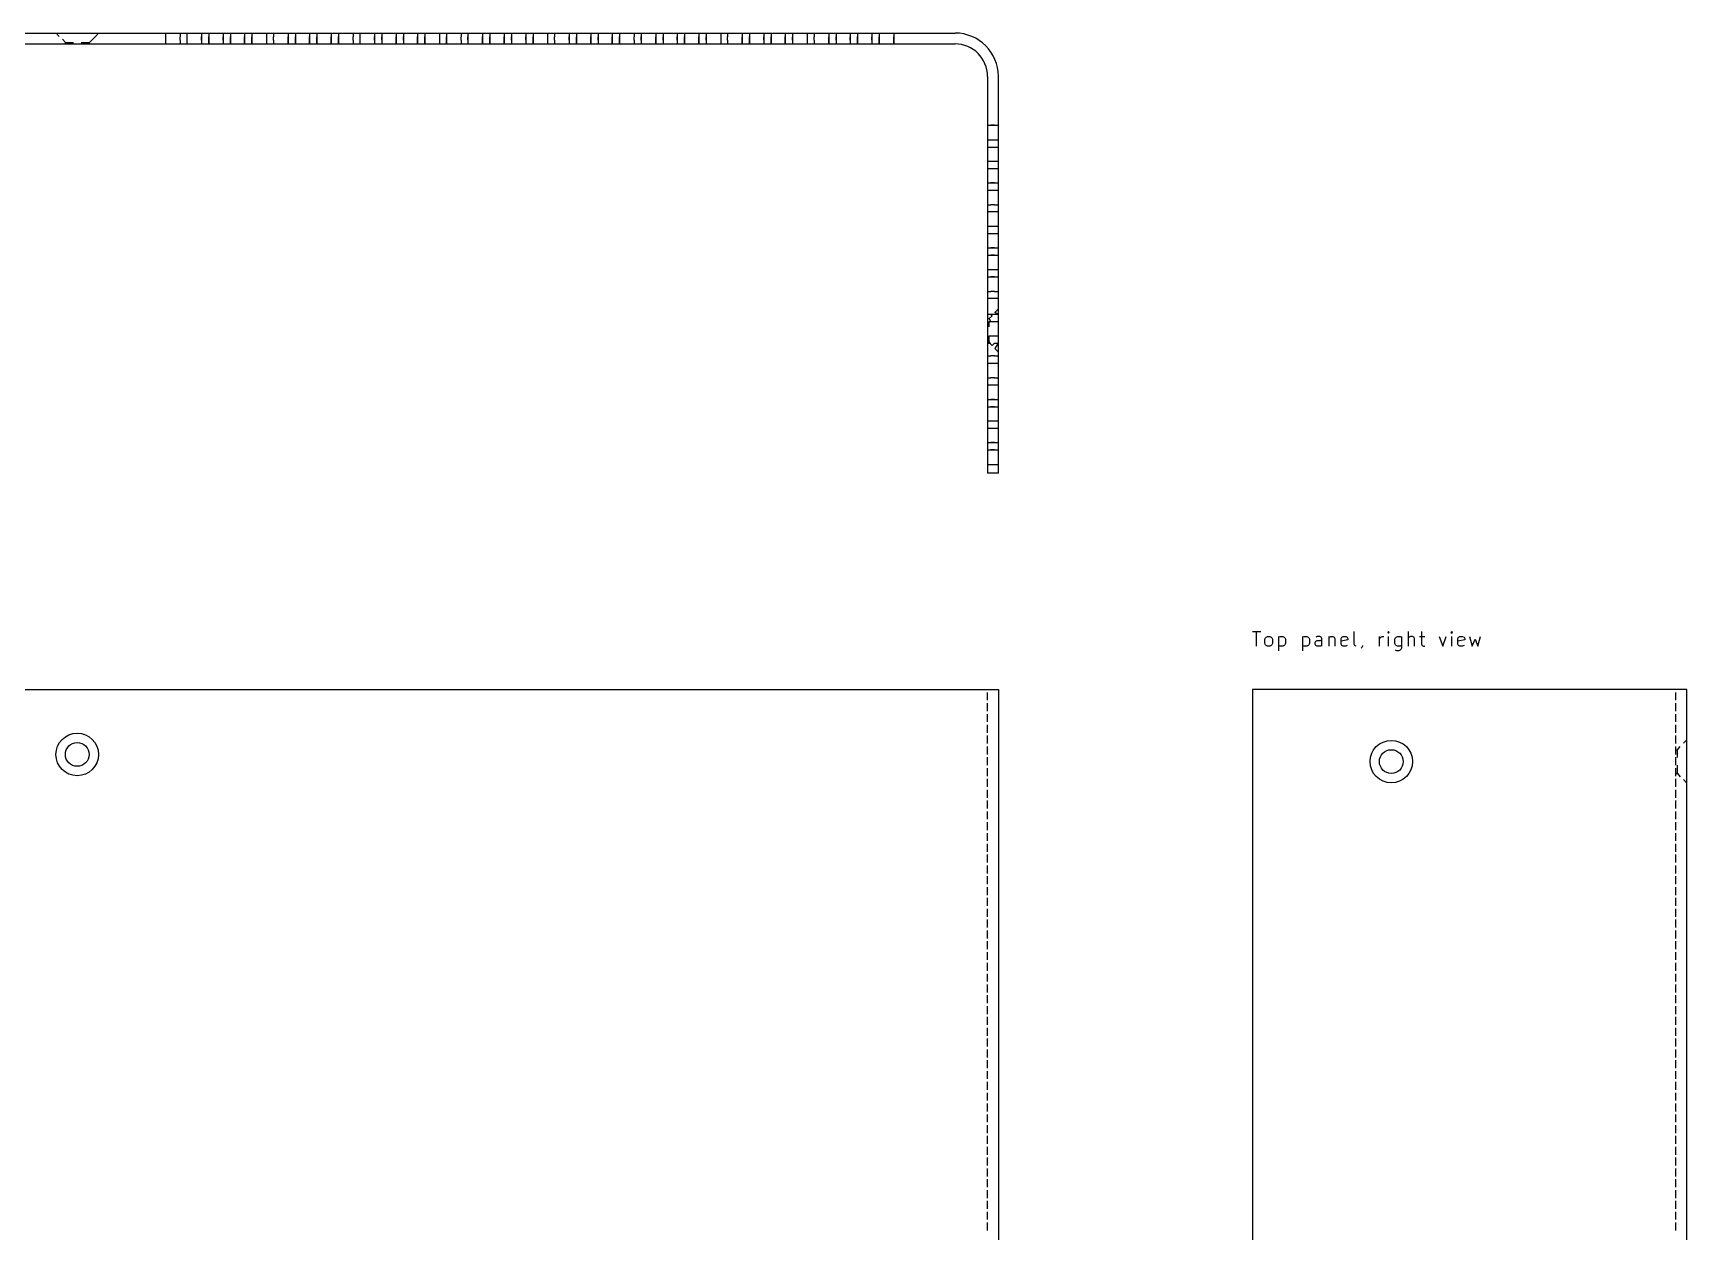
# Model space of a CAD drawing. Extents: x 24 to 486, y -395 to -55.
# Drawn here: x 256.1 to 485.5, y -230 to -63.8 of the extents above; entities that cross this region are included whole.
import ezdxf

# ---------------------------------------------------------------- set-up
doc = ezdxf.new("R2010")
doc.units = 0
doc.layers.add('BLACK', color=7, linetype='CONTINUOUS')

msp = doc.modelspace()

# ---------------------------------------------------------------- linework, layer by layer
at = {"layer": 'BLACK', "linetype": 'CONTINUOUS'}
for p, q in [((140.5, -63.8), (384, -63.8)), ((259.754528, -64.269036), (259.310025, -63.824537)), ((259.754528, -64.269036), (259.310025, -63.824537)), ((264.771006, -64.269036), (265.215509, -63.824537)), ((264.771006, -64.269036), (265.215509, -63.824537)), ((274.471723, -63.809734), (274.471723, -64.317733)), ((276.503718, -63.809734), (276.503718, -64.317733)), ((277.456216, -63.809734), (277.456216, -65.257786)), ((279.488212, -63.809734), (279.488212, -64.317733)), ((279.488212, -63.809734), (279.488212, -64.762267)), ((280.50421, -63.809734), (280.50421, -64.317733)), ((282.472705, -63.809734), (282.472705, -64.317733)), ((282.472705, -63.809734), (282.472705, -64.762267)), ((283.488703, -63.809734), (283.488703, -64.317733)), ((285.457234, -63.809734), (285.457234, -64.317733)), ((286.473232, -63.809734), (286.473232, -64.317733)), ((288.505157, -63.809734), (288.505157, -64.317733)), ((289.45769, -63.809734), (289.45769, -64.317733)), ((291.489685, -63.809734), (291.489685, -64.317733)), ((292.505683, -63.809734), (292.505683, -64.317733)), ((294.474179, -63.809734), (294.474179, -64.317733)), ((295.490176, -63.809734), (295.490176, -64.317733)), ((297.458672, -63.809734), (297.458672, -64.317733)), ((298.47467, -63.809734), (298.47467, -64.317733)), ((300.506665, -63.809734), (300.506665, -64.317733)), ((301.459163, -63.809734), (301.459163, -64.317733)), ((303.491159, -63.809734), (303.491159, -64.762267)), ((303.491159, -63.809734), (303.491159, -64.317733)), ((304.507192, -63.809734), (304.507192, -64.317733)), ((304.507192, -63.809734), (304.507192, -64.762267)), ((306.475652, -63.809734), (306.475652, -64.317733)), ((307.49165, -63.809734), (307.49165, -64.317733)), ((307.49165, -63.809734), (307.49165, -64.762267)), ((309.460146, -63.809734), (309.460146, -64.317733)), ((310.476143, -63.809734), (310.476143, -64.317733)), ((312.508139, -63.809734), (312.508139, -64.317733)), ((313.460672, -63.809734), (313.460672, -64.317733)), ((315.492597, -63.809734), (315.492597, -64.317733)), ((316.44513, -63.809734), (316.44513, -64.762267)), ((316.44513, -63.809734), (316.44513, -64.317733)), ((318.477126, -63.809734), (318.477126, -64.317733)), ((319.493124, -63.809734), (319.493124, -64.317733)), ((321.461619, -63.809734), (321.461619, -64.317733)), ((322.477617, -63.809734), (322.477617, -64.762267)), ((322.477617, -63.809734), (322.477617, -64.317733)), ((324.446113, -63.809734), (324.446113, -64.762267)), ((324.446113, -63.809734), (324.446113, -64.317733)), ((325.46211, -63.809734), (325.46211, -64.317733)), ((327.494106, -63.809734), (327.494106, -64.317733)), ((328.446604, -63.809734), (328.446604, -64.317733)), ((330.478599, -63.809734), (330.478599, -64.317733)), ((330.478599, -63.809734), (330.478599, -64.762267)), ((331.494632, -63.809734), (331.494632, -64.317733)), ((333.463093, -63.809734), (333.463093, -64.317733)), ((334.479091, -63.809734), (334.479091, -64.317733)), ((334.479091, -63.809734), (334.479091, -64.762267)), ((336.447586, -63.809734), (336.447586, -64.317733)), ((337.463584, -63.809734), (337.463584, -64.317733)), ((339.495579, -63.809734), (339.495579, -64.317733)), ((340.448113, -63.809734), (340.448113, -64.762267)), ((340.448113, -63.809734), (340.448113, -64.317733)), ((342.480038, -63.809734), (342.480038, -64.317733)), ((343.496071, -63.809734), (343.496071, -64.317733)), ((343.496071, -63.809734), (343.496071, -64.762267)), ((345.464566, -63.809734), (345.464566, -64.762267)), ((345.464566, -63.809734), (345.464566, -64.317733)), ((346.480564, -63.809734), (346.480564, -64.317733)), ((348.44906, -63.809734), (348.44906, -64.317733)), ((349.465057, -63.809734), (349.465057, -64.317733)), ((349.465057, -63.809734), (349.465057, -64.762267)), ((351.497053, -63.809734), (351.497053, -64.317733)), ((352.449551, -63.809734), (352.449551, -64.317733)), ((354.481546, -63.809734), (354.481546, -64.317733)), ((355.497544, -63.809734), (355.497544, -64.317733)), ((357.46604, -63.809734), (357.46604, -64.762267)), ((357.46604, -63.809734), (357.46604, -64.317733)), ((358.482073, -63.809734), (358.482073, -64.317733)), ((360.450533, -63.809734), (360.450533, -64.317733)), ((361.466531, -63.809734), (361.466531, -64.317733)), ((361.466531, -63.809734), (361.466531, -64.762267)), ((363.498527, -63.809734), (363.498527, -64.317733)), ((364.451024, -63.809734), (364.451024, -64.317733)), ((366.48302, -63.809734), (366.48302, -64.317733)), ((367.499018, -63.809734), (367.499018, -64.762267)), ((367.499018, -63.809734), (367.499018, -64.317733)), ((369.467478, -63.809734), (369.467478, -64.762267)), ((369.467478, -63.809734), (369.467478, -64.317733)), ((370.483511, -63.809734), (370.483511, -64.317733)), ((372.452007, -63.809734), (372.452007, -64.317733)), ((372.452007, -63.809734), (372.452007, -64.762267)), ((373.468005, -63.809734), (373.468005, -64.317733)), ((375.5, -63.809734), (375.5, -64.317733)), ((140.5, -65.3), (384, -65.3)), ((260.643512, -65.094534), (260.199009, -64.65)), ((260.643512, -65.094534), (260.199009, -64.65)), ((260.643512, -65.094534), (261.723009, -65.094534)), ((260.643512, -65.158034), (260.643512, -65.094534)), ((260.643512, -65.158034), (260.643512, -65.094534)), ((260.643512, -65.285034), (260.643512, -65.158034)), ((260.643512, -65.221499), (260.643512, -65.158034)), ((260.643512, -65.285034), (260.643512, -65.221499)), ((260.643512, -65.285034), (260.643512, -65.221499)), ((262.802503, -65.094534), (263.945497, -65.094534)), ((263.945497, -65.094534), (264.39, -64.65)), ((263.945497, -65.158034), (263.945497, -65.094534)), ((263.945497, -65.158034), (263.945497, -65.094534)), ((263.945497, -65.221499), (263.945497, -65.158034)), ((263.945497, -65.285034), (263.945497, -65.221499)), ((263.945497, -65.285034), (263.945497, -65.221499)), ((264.39, -64.65), (264.771006, -64.269036)), ((274.471723, -64.317733), (274.471723, -65.257786)), ((274.471723, -64.762267), (274.471723, -65.079731)), ((276.503718, -64.762267), (276.503718, -64.317733)), ((276.503718, -64.762267), (276.503718, -65.257786)), ((279.488212, -64.762267), (279.488212, -64.317733)), ((279.488212, -64.762267), (279.488212, -65.270231)), ((280.50421, -64.317733), (280.50421, -64.762267)), ((280.50421, -65.270231), (280.50421, -64.317733)), ((280.50421, -64.762267), (280.50421, -65.270231)), ((282.472705, -64.762267), (282.472705, -64.317733)), ((282.472705, -64.762267), (282.472705, -65.270231)), ((283.488703, -65.270231), (283.488703, -64.317733)), ((283.488703, -64.317733), (283.488703, -64.762267)), ((283.488703, -64.762267), (283.488703, -65.270231)), ((285.457234, -65.270231), (285.457234, -64.317733)), ((285.457234, -64.317733), (285.457234, -64.762267)), ((285.457234, -64.762267), (285.457234, -65.270231)), ((286.473232, -64.317733), (286.473232, -64.762267)), ((286.473232, -65.270231), (286.473232, -64.317733)), ((286.473232, -64.762267), (286.473232, -65.270231)), ((288.505157, -64.317733), (288.505157, -64.762267)), ((288.505157, -64.762267), (288.505157, -65.270231)), ((289.45769, -64.762267), (289.45769, -64.317733)), ((289.45769, -64.762267), (289.45769, -65.270231)), ((291.489685, -64.317733), (291.489685, -64.762267)), ((291.489685, -65.270231), (291.489685, -64.317733)), ((291.489685, -64.762267), (291.489685, -65.270231)), ((292.505683, -65.270231), (292.505683, -64.317733)), ((292.505683, -64.317733), (292.505683, -64.762267)), ((292.505683, -64.762267), (292.505683, -65.270231)), ((294.474179, -64.317733), (294.474179, -64.762267)), ((294.474179, -65.270231), (294.474179, -64.317733)), ((294.474179, -64.762267), (294.474179, -65.270231)), ((295.490176, -65.270231), (295.490176, -64.317733)), ((295.490176, -64.317733), (295.490176, -64.762267)), ((295.490176, -64.762267), (295.490176, -65.270231)), ((297.458672, -65.270231), (297.458672, -64.317733)), ((297.458672, -64.317733), (297.458672, -64.762267)), ((297.458672, -64.762267), (297.458672, -65.270231)), ((298.47467, -64.317733), (298.47467, -64.762267)), ((298.47467, -65.270231), (298.47467, -64.317733)), ((298.47467, -64.762267), (298.47467, -65.270231)), ((300.506665, -64.762267), (300.506665, -64.317733)), ((300.506665, -64.762267), (300.506665, -65.270231)), ((301.459163, -64.317733), (301.459163, -64.762267)), ((301.459163, -64.762267), (301.459163, -65.270231)), ((303.491159, -64.762267), (303.491159, -64.317733)), ((303.491159, -64.762267), (303.491159, -65.270231)), ((304.507192, -64.762267), (304.507192, -64.317733)), ((304.507192, -64.762267), (304.507192, -65.270231)), ((306.475652, -64.317733), (306.475652, -64.762267)), ((306.475652, -65.270231), (306.475652, -64.317733)), ((306.475652, -64.762267), (306.475652, -65.270231)), ((307.49165, -64.762267), (307.49165, -64.317733)), ((307.49165, -64.762267), (307.49165, -65.270231)), ((309.460146, -65.270231), (309.460146, -64.317733)), ((309.460146, -64.317733), (309.460146, -64.762267)), ((309.460146, -64.762267), (309.460146, -65.270231)), ((310.476143, -64.317733), (310.476143, -64.762267)), ((310.476143, -65.270231), (310.476143, -64.317733)), ((310.476143, -64.762267), (310.476143, -65.270231)), ((312.508139, -64.317733), (312.508139, -64.762267)), ((312.508139, -64.762267), (312.508139, -65.270231)), ((313.460672, -65.270231), (313.460672, -64.317733)), ((313.460672, -64.317733), (313.460672, -64.762267)), ((313.460672, -64.762267), (313.460672, -65.270231)), ((315.492597, -64.762267), (315.492597, -64.317733)), ((315.492597, -64.762267), (315.492597, -65.270231)), ((316.44513, -64.762267), (316.44513, -64.317733)), ((316.44513, -64.762267), (316.44513, -65.270231)), ((318.477126, -64.317733), (318.477126, -64.762267)), ((318.477126, -65.270231), (318.477126, -64.317733)), ((318.477126, -64.762267), (318.477126, -65.270231)), ((319.493124, -65.270231), (319.493124, -64.317733)), ((319.493124, -64.317733), (319.493124, -64.762267)), ((319.493124, -64.762267), (319.493124, -65.270231)), ((321.461619, -64.317733), (321.461619, -64.762267)), ((321.461619, -65.270231), (321.461619, -64.317733)), ((321.461619, -64.762267), (321.461619, -65.270231)), ((322.477617, -64.762267), (322.477617, -64.317733)), ((322.477617, -64.762267), (322.477617, -65.270231)), ((324.446113, -64.762267), (324.446113, -64.317733)), ((324.446113, -64.762267), (324.446113, -65.270231)), ((325.46211, -65.270231), (325.46211, -64.317733)), ((325.46211, -64.317733), (325.46211, -64.762267)), ((325.46211, -64.762267), (325.46211, -65.270231)), ((327.494106, -64.317733), (327.494106, -64.762267)), ((327.494106, -64.762267), (327.494106, -65.270231)), ((328.446604, -64.762267), (328.446604, -64.317733)), ((328.446604, -64.762267), (328.446604, -65.270231)), ((330.478599, -64.762267), (330.478599, -64.317733)), ((330.478599, -64.762267), (330.478599, -65.270231)), ((331.494632, -65.270231), (331.494632, -64.317733)), ((331.494632, -64.317733), (331.494632, -64.762267)), ((331.494632, -64.762267), (331.494632, -65.270231)), ((333.463093, -64.317733), (333.463093, -64.762267)), ((333.463093, -65.270231), (333.463093, -64.317733)), ((333.463093, -64.762267), (333.463093, -65.270231)), ((334.479091, -64.762267), (334.479091, -64.317733)), ((334.479091, -64.762267), (334.479091, -65.270231)), ((336.447586, -64.317733), (336.447586, -64.762267)), ((336.447586, -65.270231), (336.447586, -64.317733)), ((336.447586, -64.762267), (336.447586, -65.270231)), ((337.463584, -65.270231), (337.463584, -64.317733)), ((337.463584, -64.317733), (337.463584, -64.762267)), ((337.463584, -64.762267), (337.463584, -65.270231)), ((339.495579, -64.762267), (339.495579, -64.317733)), ((339.495579, -64.762267), (339.495579, -65.270231)), ((340.448113, -64.762267), (340.448113, -64.317733)), ((340.448113, -64.762267), (340.448113, -65.270231)), ((342.480038, -65.270231), (342.480038, -64.317733)), ((342.480038, -64.317733), (342.480038, -64.762267)), ((342.480038, -64.762267), (342.480038, -65.270231)), ((343.496071, -64.762267), (343.496071, -64.317733)), ((343.496071, -64.762267), (343.496071, -65.270231)), ((345.464566, -64.762267), (345.464566, -64.317733)), ((345.464566, -64.762267), (345.464566, -65.270231)), ((346.480564, -64.317733), (346.480564, -64.762267)), ((346.480564, -65.270231), (346.480564, -64.317733)), ((346.480564, -64.762267), (346.480564, -65.270231)), ((348.44906, -64.317733), (348.44906, -64.762267)), ((348.44906, -65.270231), (348.44906, -64.317733)), ((348.44906, -64.762267), (348.44906, -65.270231)), ((349.465057, -64.762267), (349.465057, -64.317733)), ((349.465057, -64.762267), (349.465057, -65.270231)), ((351.497053, -64.317733), (351.497053, -64.762267)), ((351.497053, -64.762267), (351.497053, -65.270231)), ((352.449551, -64.762267), (352.449551, -64.317733)), ((352.449551, -64.762267), (352.449551, -65.270231)), ((354.481546, -64.317733), (354.481546, -64.762267)), ((354.481546, -65.270231), (354.481546, -64.317733)), ((354.481546, -64.762267), (354.481546, -65.270231)), ((355.497544, -64.317733), (355.497544, -64.762267)), ((355.497544, -65.270231), (355.497544, -64.317733)), ((355.497544, -64.762267), (355.497544, -65.270231)), ((357.46604, -64.762267), (357.46604, -64.317733)), ((357.46604, -64.762267), (357.46604, -65.270231)), ((358.482073, -64.317733), (358.482073, -64.762267)), ((358.482073, -65.270231), (358.482073, -64.317733)), ((358.482073, -64.762267), (358.482073, -65.270231)), ((360.450533, -65.270231), (360.450533, -64.317733)), ((360.450533, -64.317733), (360.450533, -64.762267)), ((360.450533, -64.762267), (360.450533, -65.270231)), ((361.466531, -64.762267), (361.466531, -64.317733)), ((361.466531, -64.762267), (361.466531, -65.270231)), ((363.498527, -64.317733), (363.498527, -64.762267)), ((363.498527, -64.762267), (363.498527, -65.270231)), ((364.451024, -64.762267), (364.451024, -64.317733)), ((364.451024, -64.762267), (364.451024, -65.270231)), ((366.48302, -65.270231), (366.48302, -64.317733)), ((366.48302, -64.317733), (366.48302, -64.762267)), ((366.48302, -64.762267), (366.48302, -65.270231)), ((367.499018, -64.762267), (367.499018, -64.317733)), ((367.499018, -64.762267), (367.499018, -65.270231)), ((369.467478, -64.762267), (369.467478, -64.317733)), ((369.467478, -64.762267), (369.467478, -65.270231)), ((370.483511, -64.317733), (370.483511, -64.762267)), ((370.483511, -65.270231), (370.483511, -64.317733)), ((370.483511, -64.762267), (370.483511, -65.270231)), ((372.452007, -64.762267), (372.452007, -64.317733)), ((372.452007, -64.762267), (372.452007, -65.270231)), ((373.468005, -64.317733), (373.468005, -64.762267)), ((373.468005, -65.270231), (373.468005, -64.317733)), ((373.468005, -64.762267), (373.468005, -65.270231)), ((375.5, -65.270231), (375.5, -64.317733)), ((375.5, -64.317733), (375.5, -64.762267)), ((375.5, -64.762267), (375.5, -65.270231)), ((388.5, -69.8), (388.5, -124.8)), ((390, -124.8), (390, -69.8)), ((388.519689, -76.55192), (388.964188, -76.55192)), ((388.519689, -76.55192), (389.472187, -76.55192)), ((389.472187, -76.55192), (388.964188, -76.55192)), ((389.472187, -76.55192), (389.980186, -76.55192)), ((388.519689, -78.583916), (388.964188, -78.583916)), ((388.519689, -79.599913), (388.964188, -79.599913)), ((388.964188, -78.583916), (389.472187, -78.583916)), ((388.964188, -79.599913), (389.472187, -79.599913)), ((389.472187, -78.583916), (389.980186, -78.583916)), ((389.472187, -79.599913), (389.980186, -79.599913)), ((388.519689, -81.568409), (388.964188, -81.568409)), ((388.964188, -81.568409), (389.472187, -81.568409)), ((389.472187, -81.568409), (389.980186, -81.568409)), ((388.519689, -82.584407), (388.964188, -82.584407)), ((388.519689, -84.552903), (388.964188, -84.552903)), ((388.519689, -84.552903), (389.472187, -84.552903)), ((388.964188, -82.584407), (389.472187, -82.584407)), ((389.472187, -84.552903), (388.964188, -84.552903)), ((389.472187, -82.584407), (389.980186, -82.584407)), ((389.472187, -84.552903), (389.980186, -84.552903)), ((388.519689, -85.5689), (388.964188, -85.5689)), ((388.964188, -85.5689), (389.472187, -85.5689)), ((389.472187, -85.5689), (389.980186, -85.5689)), ((388.519689, -87.600896), (388.964188, -87.600896)), ((388.519689, -88.553394), (388.964188, -88.553394)), ((389.472187, -87.600896), (388.964188, -87.600896)), ((388.964188, -88.553394), (389.472187, -88.553394)), ((389.472187, -87.600896), (389.980186, -87.600896)), ((389.472187, -88.553394), (389.980186, -88.553394)), ((388.519689, -90.585389), (388.964188, -90.585389)), ((388.519689, -91.601387), (388.964188, -91.601387)), ((388.964188, -90.585389), (389.472187, -90.585389)), ((388.964188, -91.601387), (389.472187, -91.601387)), ((389.472187, -90.585389), (389.980186, -90.585389)), ((389.472187, -91.601387), (389.980186, -91.601387)), ((388.519689, -93.569883), (389.472187, -93.569883)), ((388.519689, -93.569883), (388.964188, -93.569883)), ((389.472187, -93.569883), (388.964188, -93.569883)), ((389.472187, -93.569883), (389.980186, -93.569883)), ((388.519689, -94.58588), (389.472187, -94.58588)), ((388.519689, -94.58588), (388.964188, -94.58588)), ((389.472187, -94.58588), (388.964188, -94.58588)), ((389.472187, -94.58588), (389.980186, -94.58588)), ((388.519689, -96.554411), (388.964188, -96.554411)), ((388.519689, -97.570339), (388.964188, -97.570339)), ((388.519689, -97.570339), (389.472187, -97.570339)), ((388.964188, -96.554411), (389.472187, -96.554411)), ((389.472187, -97.570339), (388.964188, -97.570339)), ((389.472187, -96.554411), (389.980186, -96.554411)), ((389.472187, -97.570339), (389.980186, -97.570339)), ((388.519689, -99.602334), (388.964188, -99.602334)), ((388.519689, -100.554867), (388.964188, -100.554867)), ((389.472187, -99.602334), (388.964188, -99.602334)), ((388.964188, -100.554867), (389.472187, -100.554867)), ((389.472187, -99.602334), (389.980186, -99.602334)), ((389.472187, -100.554867), (389.980186, -100.554867)), ((388.519689, -102.786863), (389.472187, -102.786863)), ((388.519689, -102.786863), (388.964188, -102.786863)), ((388.710189, -103.358362), (389.154688, -102.977327)), ((389.154688, -102.977327), (388.964188, -102.786863)), ((389.472187, -102.786863), (389.980186, -102.786863)), ((389.535687, -102.532828), (389.980186, -102.088364)), ((389.980186, -102.786863), (389.535687, -102.532828)), ((388.519689, -103.358362), (388.583189, -103.358362)), ((388.583189, -103.358362), (388.646689, -103.358362)), ((388.646689, -103.358362), (388.710189, -103.358362)), ((388.964188, -103.802861), (388.710189, -103.358362)), ((388.710189, -104.501359), (388.710189, -103.802861)), ((388.710189, -103.802861), (388.964188, -103.802861)), ((388.964188, -103.802861), (389.472187, -103.802861)), ((389.472187, -103.802861), (389.980186, -103.802861)), ((388.519689, -106.787354), (388.519689, -106.660354)), ((388.519689, -106.660354), (388.583189, -106.660354)), ((388.519689, -106.787354), (388.837189, -106.787354)), ((388.583189, -106.660354), (388.646689, -106.660354)), ((388.646689, -106.660354), (388.710189, -106.660354)), ((388.710189, -106.660354), (388.710189, -105.771356)), ((388.710189, -105.771356), (388.964188, -105.771356)), ((388.710189, -106.660354), (388.837189, -106.787354)), ((388.837189, -106.787354), (389.154688, -107.104853)), ((388.964188, -105.771356), (389.472187, -105.771356)), ((389.154688, -107.104853), (389.472187, -106.787354)), ((389.472187, -105.771356), (389.980186, -105.771356)), ((389.472187, -106.787354), (389.980186, -106.787354)), ((389.980186, -106.787354), (389.535687, -107.549352)), ((389.535687, -107.549352), (389.980186, -107.993851)), ((389.980186, -107.793851), (389.980186, -108.55585)), ((388.519689, -108.55585), (388.964188, -108.55585)), ((388.519689, -109.571847), (388.964188, -109.571847)), ((389.472187, -108.55585), (388.964188, -108.55585)), ((388.964188, -109.571847), (389.472187, -109.571847)), ((389.472187, -108.55585), (389.980186, -108.55585)), ((389.472187, -109.571847), (389.980186, -109.571847)), ((388.519689, -111.603843), (388.964188, -111.603843)), ((389.472187, -111.603843), (388.964188, -111.603843)), ((389.472187, -111.603843), (389.980186, -111.603843)), ((388.519689, -112.556341), (388.964188, -112.556341)), ((388.519689, -114.588336), (388.964188, -114.588336)), ((388.519689, -114.588336), (389.472187, -114.588336)), ((388.964188, -112.556341), (389.472187, -112.556341)), ((389.472187, -114.588336), (388.964188, -114.588336)), ((389.472187, -112.556341), (389.980186, -112.556341)), ((389.472187, -114.588336), (389.980186, -114.588336)), ((388.519689, -115.604369), (388.964188, -115.604369)), ((388.519689, -115.604369), (389.472187, -115.604369)), ((389.472187, -115.604369), (388.964188, -115.604369)), ((389.472187, -115.604369), (389.980186, -115.604369)), ((388.519689, -117.57283), (388.964188, -117.57283)), ((388.519689, -118.588828), (388.964188, -118.588828)), ((388.964188, -117.57283), (389.472187, -117.57283)), ((388.964188, -118.588828), (389.472187, -118.588828)), ((389.472187, -117.57283), (389.980186, -117.57283)), ((389.472187, -118.588828), (389.980186, -118.588828)), ((388.519689, -120.557323), (388.964188, -120.557323)), ((388.519689, -120.557323), (389.472187, -120.557323)), ((389.472187, -120.557323), (388.964188, -120.557323)), ((389.472187, -120.557323), (389.980186, -120.557323)), ((388.519689, -121.573321), (389.472187, -121.573321)), ((388.519689, -121.573321), (388.964188, -121.573321)), ((388.519689, -123.605316), (388.964188, -123.605316)), ((389.472187, -121.573321), (388.964188, -121.573321)), ((388.964188, -123.605316), (389.472187, -123.605316)), ((389.472187, -121.573321), (389.980186, -121.573321)), ((389.472187, -123.605316), (389.980186, -123.605316)), ((390, -124.8), (388.5, -124.8)), ((389.980186, -124.811814), (388.519689, -124.811814)), ((425.253633, -146.784438), (426.39649, -146.784438)), ((425.825061, -148.784438), (425.825061, -146.784438)), ((439.348873, -148.498723), (439.348873, -146.784438)), ((444.110778, -146.784438), (444.01554, -146.879676)), ((444.206016, -146.879676), (444.110778, -146.784438)), ((444.110778, -146.784438), (444.110778, -146.974914)), ((446.872683, -148.784438), (446.872683, -146.784438)), ((448.682207, -146.784438), (448.682207, -148.498723)), ((452.872684, -146.784438), (452.777446, -146.879676)), ((452.967922, -146.879676), (452.872684, -146.784438)), ((452.872684, -146.784438), (452.872684, -146.974914)), ((426.967919, -147.832057), (427.063157, -147.64158)), ((426.967919, -148.403485), (426.967919, -147.832057)), ((427.063157, -148.593961), (426.967919, -148.403485)), ((427.063157, -147.64158), (427.158395, -147.546342)), ((427.158395, -148.6892), (427.063157, -148.593961)), ((427.158395, -147.546342), (427.348871, -147.451104)), ((427.348871, -148.784438), (427.158395, -148.6892)), ((427.348871, -147.451104), (427.634586, -147.451104)), ((427.634586, -148.784438), (427.348871, -148.784438)), ((427.634586, -147.451104), (427.825062, -147.546342)), ((427.825062, -148.6892), (427.634586, -148.784438)), ((427.825062, -147.546342), (427.9203, -147.64158)), ((427.9203, -148.593961), (427.825062, -148.6892)), ((427.9203, -147.64158), (428.015538, -147.832057)), ((428.015538, -148.403485), (427.9203, -148.593961)), ((428.015538, -147.832057), (428.015538, -148.403485)), ((428.872681, -147.451104), (428.872681, -149.451104)), ((428.872681, -147.546342), (429.063157, -147.451104)), ((429.063157, -148.784438), (428.872681, -148.6892)), ((429.063157, -147.451104), (429.44411, -147.451104)), ((429.44411, -148.784438), (429.063157, -148.784438)), ((429.44411, -147.451104), (429.634586, -147.546342)), ((429.634586, -148.6892), (429.44411, -148.784438)), ((429.634586, -147.546342), (429.729824, -147.64158)), ((429.729824, -148.593961), (429.634586, -148.6892)), ((429.729824, -147.64158), (429.825062, -147.832057)), ((429.825062, -148.403485), (429.729824, -148.593961)), ((429.825062, -147.832057), (429.825062, -148.403485)), ((432.206015, -147.451104), (432.206015, -149.451104)), ((432.206015, -147.546342), (432.396491, -147.451104)), ((432.396491, -148.784438), (432.206015, -148.6892)), ((432.396491, -147.451104), (432.777444, -147.451104)), ((432.777444, -148.784438), (432.396491, -148.784438)), ((432.777444, -147.451104), (432.96792, -147.546342)), ((432.96792, -148.6892), (432.777444, -148.784438)), ((432.96792, -147.546342), (433.063158, -147.64158)), ((433.063158, -148.593961), (432.96792, -148.6892)), ((433.063158, -147.64158), (433.158396, -147.832057)), ((433.158396, -148.403485), (433.063158, -148.593961)), ((433.158396, -147.832057), (433.158396, -148.403485)), ((433.920301, -148.308247), (434.015539, -148.117771)), ((433.920301, -148.498723), (433.920301, -148.308247)), ((434.015539, -148.6892), (433.920301, -148.498723)), ((434.206015, -147.451104), (434.015539, -147.546342)), ((434.015539, -148.117771), (434.206015, -148.022533)), ((434.206015, -148.784438), (434.015539, -148.6892)), ((434.586968, -147.451104), (434.206015, -147.451104)), ((434.206015, -148.022533), (434.682206, -148.022533)), ((434.682206, -148.784438), (434.206015, -148.784438)), ((434.777444, -147.546342), (434.586968, -147.451104)), ((434.682206, -148.022533), (434.872682, -147.927295)), ((434.872682, -148.6892), (434.682206, -148.784438)), ((434.872682, -147.736819), (434.777444, -147.546342)), ((434.872682, -148.784438), (434.872682, -147.736819)), ((435.825063, -147.451104), (435.825063, -148.784438)), ((435.825063, -147.64158), (435.920301, -147.546342)), ((435.920301, -147.546342), (436.110777, -147.451104)), ((436.110777, -147.451104), (436.396492, -147.451104)), ((436.396492, -147.451104), (436.586968, -147.546342)), ((436.586968, -147.546342), (436.682206, -147.736819)), ((436.682206, -147.736819), (436.682206, -148.784438)), ((437.539349, -147.736819), (437.634587, -147.546342)), ((437.539349, -148.498723), (437.539349, -147.736819)), ((438.49173, -147.927295), (437.539349, -148.117771)), ((437.634587, -148.6892), (437.539349, -148.498723)), ((437.634587, -147.546342), (437.825063, -147.451104)), ((437.825063, -148.784438), (437.634587, -148.6892)), ((437.825063, -147.451104), (438.206016, -147.451104)), ((438.206016, -148.784438), (437.825063, -148.784438)), ((438.206016, -147.451104), (438.396492, -147.546342)), ((438.396492, -148.6892), (438.206016, -148.784438)), ((438.396492, -147.546342), (438.49173, -147.736819)), ((438.49173, -147.736819), (438.49173, -147.927295)), ((439.444111, -148.6892), (439.348873, -148.498723)), ((439.634587, -148.784438), (439.444111, -148.6892)), ((440.396492, -148.974914), (440.301254, -149.070152)), ((440.49173, -148.784438), (440.396492, -148.974914)), ((440.49173, -148.6892), (440.49173, -148.784438)), ((442.872683, -148.784438), (442.872683, -147.451104)), ((442.872683, -147.832057), (442.967921, -147.64158)), ((442.967921, -147.64158), (443.063159, -147.546342)), ((443.063159, -147.546342), (443.253635, -147.451104)), ((443.253635, -147.451104), (443.444112, -147.451104)), ((444.01554, -146.879676), (444.110778, -146.974914)), ((444.110778, -146.974914), (444.206016, -146.879676)), ((444.110778, -148.784438), (444.110778, -147.451104)), ((444.967921, -147.832057), (445.063159, -147.64158)), ((444.967921, -148.403485), (444.967921, -147.832057)), ((445.063159, -148.593961), (444.967921, -148.403485)), ((445.063159, -147.64158), (445.158397, -147.546342)), ((445.158397, -148.6892), (445.063159, -148.593961)), ((445.158397, -147.546342), (445.348873, -147.451104)), ((445.348873, -148.784438), (445.158397, -148.6892)), ((445.348873, -147.451104), (445.729826, -147.451104)), ((445.729826, -148.784438), (445.348873, -148.784438)), ((445.729826, -147.451104), (445.920302, -147.546342)), ((445.920302, -148.6892), (445.729826, -148.784438)), ((445.920302, -149.070152), (445.825064, -149.260628)), ((445.920302, -147.451104), (445.920302, -149.070152)), ((446.967921, -147.546342), (446.872683, -147.64158)), ((447.158397, -147.451104), (446.967921, -147.546342)), ((447.444112, -147.451104), (447.158397, -147.451104)), ((447.634588, -147.546342), (447.444112, -147.451104)), ((447.729826, -147.736819), (447.634588, -147.546342)), ((447.729826, -148.784438), (447.729826, -147.736819)), ((448.396493, -147.451104), (449.158397, -147.451104)), ((448.682207, -148.498723), (448.777445, -148.6892)), ((448.777445, -148.6892), (448.967921, -148.784438)), ((448.967921, -148.784438), (449.158397, -148.784438)), ((451.158398, -147.451104), (451.634588, -148.784438)), ((451.634588, -148.784438), (452.110779, -147.451104)), ((452.777446, -146.879676), (452.872684, -146.974914)), ((452.872684, -146.974914), (452.967922, -146.879676)), ((452.872684, -148.784438), (452.872684, -147.451104)), ((453.729827, -147.736819), (453.825065, -147.546342)), ((453.729827, -148.498723), (453.729827, -147.736819)), ((454.682208, -147.927295), (453.729827, -148.117771)), ((453.825065, -148.6892), (453.729827, -148.498723)), ((453.825065, -147.546342), (454.015541, -147.451104)), ((454.015541, -148.784438), (453.825065, -148.6892)), ((454.015541, -147.451104), (454.396494, -147.451104)), ((454.396494, -148.784438), (454.015541, -148.784438)), ((454.396494, -147.451104), (454.58697, -147.546342)), ((454.58697, -148.6892), (454.396494, -148.784438)), ((454.58697, -147.546342), (454.682208, -147.736819)), ((454.682208, -147.736819), (454.682208, -147.927295)), ((455.348875, -147.451104), (455.729827, -148.784438)), ((455.729827, -148.784438), (456.11078, -147.832057)), ((456.11078, -147.832057), (456.491732, -148.784438)), ((456.491732, -148.784438), (456.872684, -147.451104)), ((445.253635, -149.451104), (445.063159, -149.355866)), ((445.539349, -149.451104), (445.253635, -149.451104)), ((445.729826, -149.355866), (445.539349, -149.451104)), ((445.825064, -149.260628), (445.729826, -149.355866)), ((134.5, -154.8), (390, -154.8)), ((388.5, -156.3), (388.5, -155.2)), ((390, -154.8), (390, -394.8)), ((425.25, -154.8), (425.25, -394.8)), ((485.5, -154.8), (425.25, -154.8)), ((483.960498, -154.800003), (483.960498, -154.8)), ((483.960745, -156.300003), (483.960564, -155.200003)), ((485.5, -394.8), (485.5, -154.8)), ((388.5, -157.8), (388.5, -156.7)), ((388.5, -159.3), (388.5, -158.2)), ((483.960992, -157.800003), (483.960811, -156.700003)), ((483.961239, -159.300003), (483.961058, -158.200003)), ((388.5, -160.8), (388.5, -159.7)), ((483.961486, -160.800003), (483.961304, -159.700003)), ((388.5, -162.3), (388.5, -161.2)), ((388.5, -163.8), (388.5, -162.7)), ((483.961732, -162.300003), (483.961551, -161.200003)), ((483.961979, -163.800003), (483.961798, -162.700003)), ((484.189923, -163.152289), (484.570922, -162.70779)), ((485.015422, -162.26329), (485.459921, -161.818791)), ((388.5, -165.3), (388.5, -164.2)), ((483.962226, -165.300003), (483.962045, -164.200003)), ((483.999423, -163.152289), (484.062923, -163.152289)), ((484.12646, -163.152289), (484.189923, -163.152289)), ((484.189923, -164.231788), (484.189923, -163.152289)), ((388.5, -166.8), (388.5, -165.7)), ((388.5, -168.3), (388.5, -167.2)), ((483.962473, -166.800003), (483.962292, -165.700003)), ((483.96272, -168.300003), (483.962539, -167.200003)), ((483.999423, -166.454285), (484.062923, -166.454285)), ((484.062923, -166.454285), (484.12646, -166.454285)), ((484.12646, -166.454285), (484.189923, -166.454285)), ((484.189923, -166.454285), (484.189923, -165.311286)), ((484.189923, -166.454285), (484.570922, -166.898784)), ((485.015422, -167.279784), (485.459921, -167.724283)), ((388.5, -169.8), (388.5, -168.7)), ((483.962967, -169.800003), (483.962786, -168.700003)), ((388.5, -171.3), (388.5, -170.2)), ((388.5, -172.8), (388.5, -171.7)), ((483.963214, -171.300003), (483.963033, -170.200003)), ((483.963461, -172.800003), (483.96328, -171.700003)), ((388.5, -174.3), (388.5, -173.2)), ((483.963708, -174.300003), (483.963526, -173.200003)), ((388.5, -175.8), (388.5, -174.7)), ((388.5, -177.3), (388.5, -176.2)), ((483.963954, -175.800003), (483.963773, -174.700003)), ((483.964201, -177.300003), (483.96402, -176.200003)), ((388.5, -178.8), (388.5, -177.7)), ((483.964448, -178.800003), (483.964267, -177.700003)), ((388.5, -180.3), (388.5, -179.2)), ((388.5, -181.8), (388.5, -180.7)), ((483.964695, -180.300003), (483.964514, -179.200003)), ((483.964942, -181.800003), (483.964761, -180.700003)), ((388.5, -183.3), (388.5, -182.2)), ((483.965189, -183.300003), (483.965008, -182.200003)), ((388.5, -184.8), (388.5, -183.7)), ((388.5, -186.3), (388.5, -185.2)), ((483.965436, -184.800003), (483.965255, -183.700003)), ((483.965683, -186.300003), (483.965502, -185.200003)), ((388.5, -187.8), (388.5, -186.7)), ((483.96593, -187.800003), (483.965748, -186.700003)), ((388.5, -189.3), (388.5, -188.2)), ((388.5, -190.8), (388.5, -189.7)), ((483.966176, -189.300003), (483.965995, -188.200003)), ((483.966423, -190.800003), (483.966242, -189.700003)), ((388.5, -192.3), (388.5, -191.2)), ((483.96667, -192.300003), (483.966489, -191.200003)), ((388.5, -193.8), (388.5, -192.7)), ((388.5, -195.3), (388.5, -194.2)), ((483.966917, -193.800003), (483.966736, -192.700003)), ((483.967164, -195.300003), (483.966983, -194.200003)), ((388.5, -196.8), (388.5, -195.7)), ((388.5, -198.3), (388.5, -197.2)), ((483.967411, -196.800003), (483.96723, -195.700003)), ((483.967658, -198.300003), (483.967477, -197.200003)), ((388.5, -199.8), (388.5, -198.7)), ((483.967905, -199.800003), (483.967724, -198.700003)), ((388.5, -201.3), (388.5, -200.2)), ((388.5, -202.8), (388.5, -201.7)), ((483.968152, -201.300003), (483.96797, -200.200003)), ((483.968398, -202.800003), (483.968217, -201.700003)), ((388.5, -204.3), (388.5, -203.2)), ((483.968645, -204.300003), (483.968464, -203.200003)), ((388.5, -205.8), (388.5, -204.7)), ((388.5, -207.3), (388.5, -206.2)), ((483.968892, -205.800003), (483.968711, -204.700003)), ((483.969139, -207.300003), (483.968958, -206.200003)), ((388.5, -208.8), (388.5, -207.7)), ((483.969386, -208.800003), (483.969205, -207.700003)), ((388.5, -210.3), (388.5, -209.2)), ((388.5, -211.8), (388.5, -210.7)), ((483.969633, -210.300002), (483.969452, -209.200003)), ((483.96988, -211.800002), (483.969699, -210.700002)), ((388.5, -213.3), (388.5, -212.2)), ((483.970127, -213.300002), (483.969946, -212.200002)), ((388.5, -214.8), (388.5, -213.7)), ((388.5, -216.3), (388.5, -215.2)), ((483.970374, -214.800002), (483.970192, -213.700002)), ((483.97062, -216.300002), (483.970439, -215.200002)), ((388.5, -217.8), (388.5, -216.7)), ((483.970867, -217.800002), (483.970686, -216.700002)), ((388.5, -219.3), (388.5, -218.2)), ((388.5, -220.8), (388.5, -219.7)), ((483.971114, -219.300002), (483.970933, -218.200002)), ((483.971361, -220.800002), (483.97118, -219.700002)), ((388.5, -222.3), (388.5, -221.2)), ((483.971608, -222.300002), (483.971427, -221.200002)), ((388.5, -223.8), (388.5, -222.7)), ((388.5, -225.3), (388.5, -224.2)), ((483.971855, -223.800002), (483.971674, -222.700002)), ((483.972102, -225.300002), (483.971921, -224.200002)), ((388.5, -226.8), (388.5, -225.7)), ((483.972349, -226.800002), (483.972168, -225.700002)), ((388.5, -228.3), (388.5, -227.2)), ((388.5, -229.8), (388.5, -228.7)), ((483.972595, -228.300002), (483.972414, -227.200002)), ((483.972842, -229.800002), (483.972661, -228.700002))]:
    msp.add_line(p, q, dxfattribs=at)
at = {"layer": 'BLACK'}
for centre, radius in [((262.25, -163.8), 2.95), ((262.25, -163.8), 1.65), ((444.5, -164.8), 2.95), ((444.5, -164.8), 1.65)]:
    msp.add_circle(centre, radius, dxfattribs=at)
for radius in [6, 4.5]:
    msp.add_arc((384, -69.8), radius, 0, 90, dxfattribs=at)

doc.saveas('drawing.dxf')
